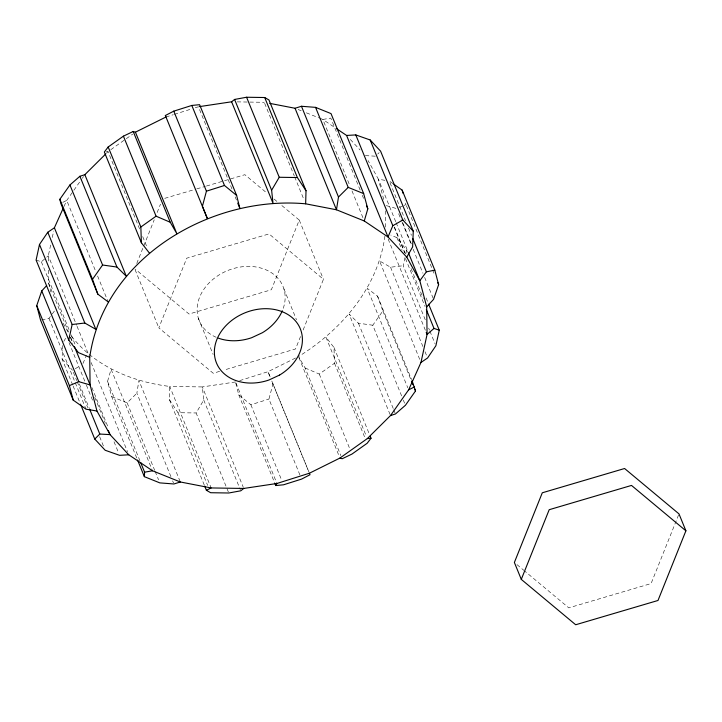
<?xml version="1.0" encoding="UTF-8"?>
<svg xmlns="http://www.w3.org/2000/svg" width="722" height="722" viewBox="0 0 722 722"><rect width="100%" height="100%" fill="white"/><g stroke="black" fill="none" stroke-linecap="round" stroke-linejoin="round"><path stroke-width="0.54" stroke-dasharray="3.61 2.71" d="M204.263 485.049L169.345 399.492L169.715 386.432C132.514 381.911 95.114 366.532 71.595 336.326M72.696 385.007L62.092 359.024L62.661 345.522M170.934 476.673L136.864 393.21L138.904 380.467L180.329 481.98M50.639 245.038L48.293 255.823L48.383 262.447M52.282 237.493L53.69 231.022M384.934 236.139C377.958 287.564 341.578 330.017 298.511 356.542L305.117 367.985L340.883 455.627M425.267 319.783L403.219 265.741L405.024 257.429M405.926 253.269L406.603 250.155L396.965 237.664L390.792 235.065M299.901 474.932L268.936 399.067L272.952 383.969L271.716 380.9M136.72 457.956L111.693 396.631L107.551 381.406L111.089 369.276L152.098 469.751M136.747 263.449L154.237 219.777M157.152 212.494L160.483 204.182M219.641 371.352L213.225 373.247L158.831 327.86L186.736 258.196L269.044 233.919L323.438 279.306L302.617 331.29M281.86 205.553L299.269 220.084L271.364 289.748L189.056 314.034L135.528 269.369M300.532 336.488L295.533 348.97L223.919 370.097M678.581 514.939L651.091 583.557L568.783 607.843L524.741 571.102M82.967 363.518L86.478 355.323M63.987 206.474L66.731 200.391L73.202 191.213M63.816 341.425L65.937 337.725M228.36 491.962L196.131 412.975L203.739 400.024L202.34 386.938L169.715 386.432L210.716 486.908M73.852 190.292L81.613 179.273M82.263 178.352L83.553 176.52M401.622 395.909L372.778 325.234L382.85 310.947L377.525 296.092L367.2 288.34L407.786 387.786M41.605 319.891L48.988 318.411L51.605 314.846M52.264 313.962L54.881 310.397M106.441 153.245L108.047 151.656L139.752 229.343M111.693 396.631L127.153 402.858L136.864 393.21M377.732 154.057L379.167 152.622M36.1 260.064L41.353 261.815L45.982 257.817M46.749 257.149L48.293 255.823L76.613 325.225M110.782 149.707L125.384 139.328M126.296 138.678L132.686 134.13M305.117 367.985L319.286 374.059L334.512 363.238L333.979 347.472L325.893 337.075L366.469 436.521M75.25 368.689L80.711 365.585M62.769 202.386L66.731 200.391L95.9 271.86M295.56 358.013L267.997 371.704L239.713 380.638M399.383 207.385L403.147 205.806M404.085 205.418L405.963 204.624L404.88 200.481M165.934 117.027L173.271 114.717M174.318 114.383L191.077 109.085M195.265 107.758L198.415 106.766L232.655 190.671M235.787 383.03L238.72 394.781L250.886 404.771L268.936 399.067M164.706 198.351L195.707 189.209M196.772 188.893L205.328 186.366M206.393 186.05L223.495 181.005M224.569 180.69L244.875 174.697L267.239 193.361M235.525 381.965L202.34 386.938L243.341 487.413M419.708 359.348L379.546 260.94L390.539 267.212L403.219 265.741M106.188 151.828L108.047 151.656M237.222 101.883L264.225 102.298M169.345 399.492L177.991 412.695L196.131 412.975M365.341 155.627L375.566 156.196M390.088 414.527L349.087 314.052L358.428 323.194L372.778 325.234M384.961 180.329L378.4 179.218L368.067 160.546M386.279 205.608L396.558 208.577M298.123 109.509L301.209 110.746M306.363 112.822L318.727 117.794M319.756 118.209L322.842 119.455L334.71 127.451M392.994 183.65L389.329 181.069L405.511 220.715M274.116 199.101L277.564 201.97M516.97 564.613L523.883 570.38M350.332 139.49L360.088 149.977M62.092 359.024L72.525 370.242M63.148 323.266L68.59 333.095M406.387 205.662L433.958 273.223M408.49 228.017L411.468 235.318M402.813 222.972L411.332 243.837M398.688 213.793L401.667 221.094M402.091 222.132L411.459 245.092M413.164 249.261L422.957 273.259M424.653 277.438L433.173 298.303M395.728 221.69L378.4 179.218L383.824 199.877M396.152 222.728L407.993 251.734M406.603 250.155L407.452 252.231M426.115 297.96L428.236 303.159M394.51 227.105L406.351 256.111M394.131 227.069L404.699 252.962M411.044 268.503L423.3 298.538M396.965 237.664L402.073 250.182M405.475 258.53L425.068 306.525M428.66 328.095L429.509 330.18M429.933 331.217L435.023 343.69M388.174 239.126L425.8 331.317M360.143 190.057L330.766 118.065L322.842 119.455L349.899 185.753M362.273 195.274L363.554 198.406M390.539 267.212L422.893 346.506M425.023 351.722L426.729 355.901M352.011 190.933L364.267 220.968M377.525 296.092L411.585 379.564M382.85 310.947L410.845 379.537M403.318 400.069L404.591 403.183M358.428 323.194L393.346 408.742M393.77 409.789L395.042 412.921M264.649 103.336L294.242 175.843M294.657 176.881L303.962 199.669M299.269 220.084L323.438 279.306M333.979 347.472L369.321 434.066M334.512 363.238L365.467 439.102M319.286 374.059L350.251 449.923M283.89 288.845L296.516 319.792M235.192 196.889L236.455 199.994M298.935 357.58L339.52 457.026M270.109 376.875L267.997 371.704L270.064 376.812M271.806 381.026L309.422 473.217M272.952 383.969L308.718 471.601M250.886 404.771L281.851 480.635M235.95 382.994L276.95 483.478M238.72 394.781L274.911 483.469M198.379 318.321L213.116 354.43M142.703 236.59L147.36 247.989M203.739 400.024L240.354 489.751M135.086 269.685L158.831 327.86M177.991 412.695L207.674 485.446M97.596 276.012L107.74 300.866M172.63 480.852L173.488 482.937M127.153 402.858L154.725 470.41M155.149 471.448L158.542 479.769M107.551 381.406L139.915 460.699M77.037 326.263L89.302 356.298M91.153 362.597L127.514 451.683M41.353 261.815L69.456 330.676M71.162 334.846L75.422 345.278M91.893 387.497L108.499 428.191M114.031 441.756L118.715 453.236M48.491 270.172L48.681 283.412L68.545 332.102M70.666 337.282L72.778 342.463M70.287 337.246L72.823 343.455M94.799 397.326L105.367 423.218M69.059 342.652L85.972 384.095M86.396 385.124L93.156 401.703M79.357 383.969L89.149 407.966M73.373 372.317L76.767 380.638M77.191 381.676L87.795 407.659M99.663 436.756L103.481 446.115M48.988 318.411L86.035 409.175M73.121 386.044L80.332 403.715M48.681 283.412L50.964 292.112M385.331 210.833L385.566 227.394M216.185 337.291A45.26 35.667 -22.2 0 1 202.783 290.948A45.26 35.667 -22.2 0 1 259.252 267.618A45.26 35.667 -22.2 0 1 282.708 309.81"/><path stroke-width="1.08" d="M74.465 346.605L90.106 384.934L96.965 411.026L110.024 434.617L128.778 454.797L152.523 470.789L180.329 481.98L211.14 487.946L243.765 488.451L276.95 483.478L309.422 473.217L339.936 458.055L367.317 438.588L390.512 415.565L408.625 389.853L420.971 362.462L427.072 334.421L426.684 306.832L419.825 280.732L406.766 257.149L388.012 236.969L364.267 220.968L336.461 209.777L305.65 203.812L306.02 190.752L268.972 99.979L264.712 97.524L246.581 97.244L234.587 99.446L231.6 101.793L199.516 106.603M336.542 128.687L346.587 135.447L355.793 134.924L370.178 139.978L380.611 151.196L413.273 231.22L412.614 246.969L406.766 257.149M180.329 481.98L173.912 483.975L159.815 482.883L144.355 476.655L144.599 472.179L140.763 462.784M295.036 108.264L301.453 106.269L338.492 197.034L336.461 209.777L295.036 108.264L269.73 103.363M63.076 208.505L54.394 227.791L47.778 232.258L39.484 244.478L36.1 260.064L68.761 340.089L78.4 352.589L89.718 357.336L90.106 384.934L78.806 381.676L69.393 385.62L73.211 400.123L86.035 409.175L96.965 411.026M68.761 340.089L72.146 324.503L39.484 244.478M89.718 357.336C103.67 257.953 210.761 195.193 305.65 203.812M428.66 304.197L439.265 330.18L435.871 345.766L427.577 357.986L420.971 362.462M173.767 111.152L206.42 191.186L202.413 206.284L207.367 218.549L165.365 115.511L173.767 111.152L191.817 105.448L199.597 104.69L236.645 195.463L239.839 208.279L237.728 203.108M364.267 220.968L367.805 208.839L363.671 193.613L331.01 113.589L315.55 107.361L301.453 106.269M73.211 400.123L40.549 320.099L36.741 305.596L41.759 290.903L46.605 285.659M393.914 184.3L402.154 190.121L434.815 270.145L438.624 284.648L433.597 299.341L426.684 306.832M521.284 579.378L549.198 509.705L631.497 485.428L685.9 530.814L657.995 600.478L575.687 624.756L521.284 579.378L514.38 562.456L542.294 492.792L624.593 468.506L678.996 513.893L685.9 530.814M413.273 231.22L402.84 220.002L392.831 225.697L388.012 236.969L346.587 135.447M309.422 473.217L310 474.733L301.597 479.092L283.547 484.796L275.768 485.554L276.95 483.478M231.6 101.793L273.024 203.306L271.625 190.22L279.233 177.269L246.581 97.244M108.165 301.904L97.831 294.152L60.792 203.378L59.854 199.272L69.926 184.976L79.889 176.285L84.853 174.679L105.647 154.039M97.831 294.152L92.515 279.297L102.587 265.01L69.926 184.976M412.018 380.602L415.511 390.972L405.439 405.268L395.475 413.959L390.512 415.565M434.815 270.145L426.377 271.833L419.825 280.732L408.417 252.763M165.365 115.511L165.934 117.027L135.42 132.189L133.2 131.485L123.417 136.16L108.192 146.981L104.338 152.008L141.386 242.772L149.472 253.169M370.169 436.151L371.027 438.236L367.164 443.263L351.948 454.084L342.165 458.759L339.936 458.055M338.492 197.034L348.212 187.386L363.671 193.613M128.778 454.797L119.572 455.32L105.177 450.266L94.753 439.048L99.798 434.048L110.024 434.617L108.327 430.474M439.265 330.18L434.003 328.429L427.072 334.421L426.224 332.355M243.765 488.451L240.778 490.798L228.784 493L210.643 492.72L206.384 490.265L204.687 486.096M141.386 242.772L140.853 227.006L156.078 216.185L170.248 222.259L176.854 233.702L135.42 132.189M408.625 389.853L414.572 386.866M206.384 490.265L211.14 487.946M206.42 191.186L224.479 185.473L236.645 195.463M144.599 472.179L152.523 470.789M72.146 324.503L84.826 323.032L95.818 329.304L54.394 227.791M367.317 438.588L371.027 438.236M279.233 177.269L297.374 177.549L306.02 190.752M102.587 265.01L116.937 267.05L126.278 276.201L84.853 174.679M437.776 282.573L438.624 284.648M412.749 238.45L426.377 271.833M370.178 139.978L402.84 220.002M355.793 134.924L392.831 225.697M426.341 309.648L434.003 328.429M366.532 205.707L367.805 208.839M315.55 107.361L348.212 187.386M411.693 381.622L412.966 384.736M414.663 388.896L415.511 390.972M264.712 97.524L297.374 177.549M234.587 99.446L271.625 190.22M191.817 105.448L224.479 185.473M133.2 131.485L170.248 222.259M274.911 483.469L275.768 485.554M123.417 136.16L156.078 216.185M108.192 146.981L140.853 227.006M79.889 176.285L116.937 267.05M59.854 199.272L92.515 279.297M47.778 232.258L84.826 323.032M137.568 460.031L144.355 476.655M41.759 290.903L78.806 381.676M89.573 409.004L99.798 434.048M80.756 404.753L94.753 439.048M36.741 305.596L69.393 385.62M402.154 190.121L402.975 193.225M282.32 310.767A45.26 35.667 -22.2 0 1 262.339 332.752L251.626 337.725A45.26 35.667 -22.2 0 1 218.324 338.149M279.594 375.052L268.891 380.025A45.26 35.667 -22.2 0 1 215.21 344.809A45.26 35.667 -22.2 0 1 284.396 312.644A45.26 35.667 -22.2 0 1 279.594 375.052"/></g></svg>
